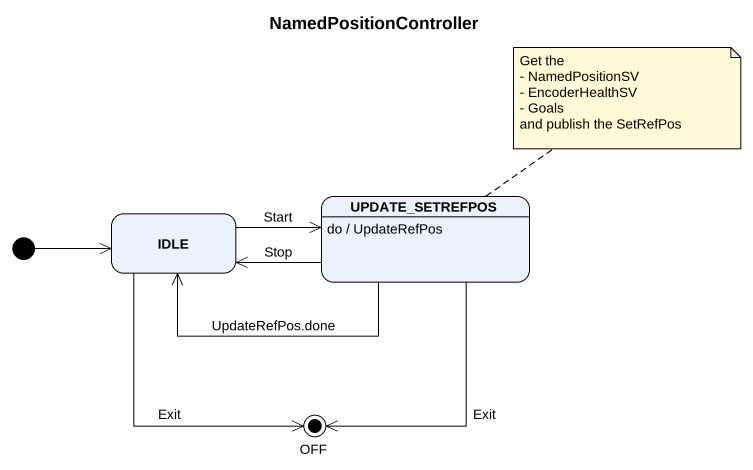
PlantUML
@startuml
title NamedPositionController
hide empty description
state IDLE
state UPDATE_SETREFPOS
UPDATE_SETREFPOS : do / UpdateRefPos
state OFF <<end>>
[*] -right-> IDLE
IDLE -right-> UPDATE_SETREFPOS : Start
IDLE --> OFF : Exit
UPDATE_SETREFPOS -left-> IDLE : Stop
UPDATE_SETREFPOS -left-> IDLE : UpdateRefPos.done
UPDATE_SETREFPOS --> OFF : Exit
note top of UPDATE_SETREFPOS
  Get the
  - NamedPositionSV
  - EncoderHealthSV
  - Goals
  and publish the SetRefPos
end note
@enduml
